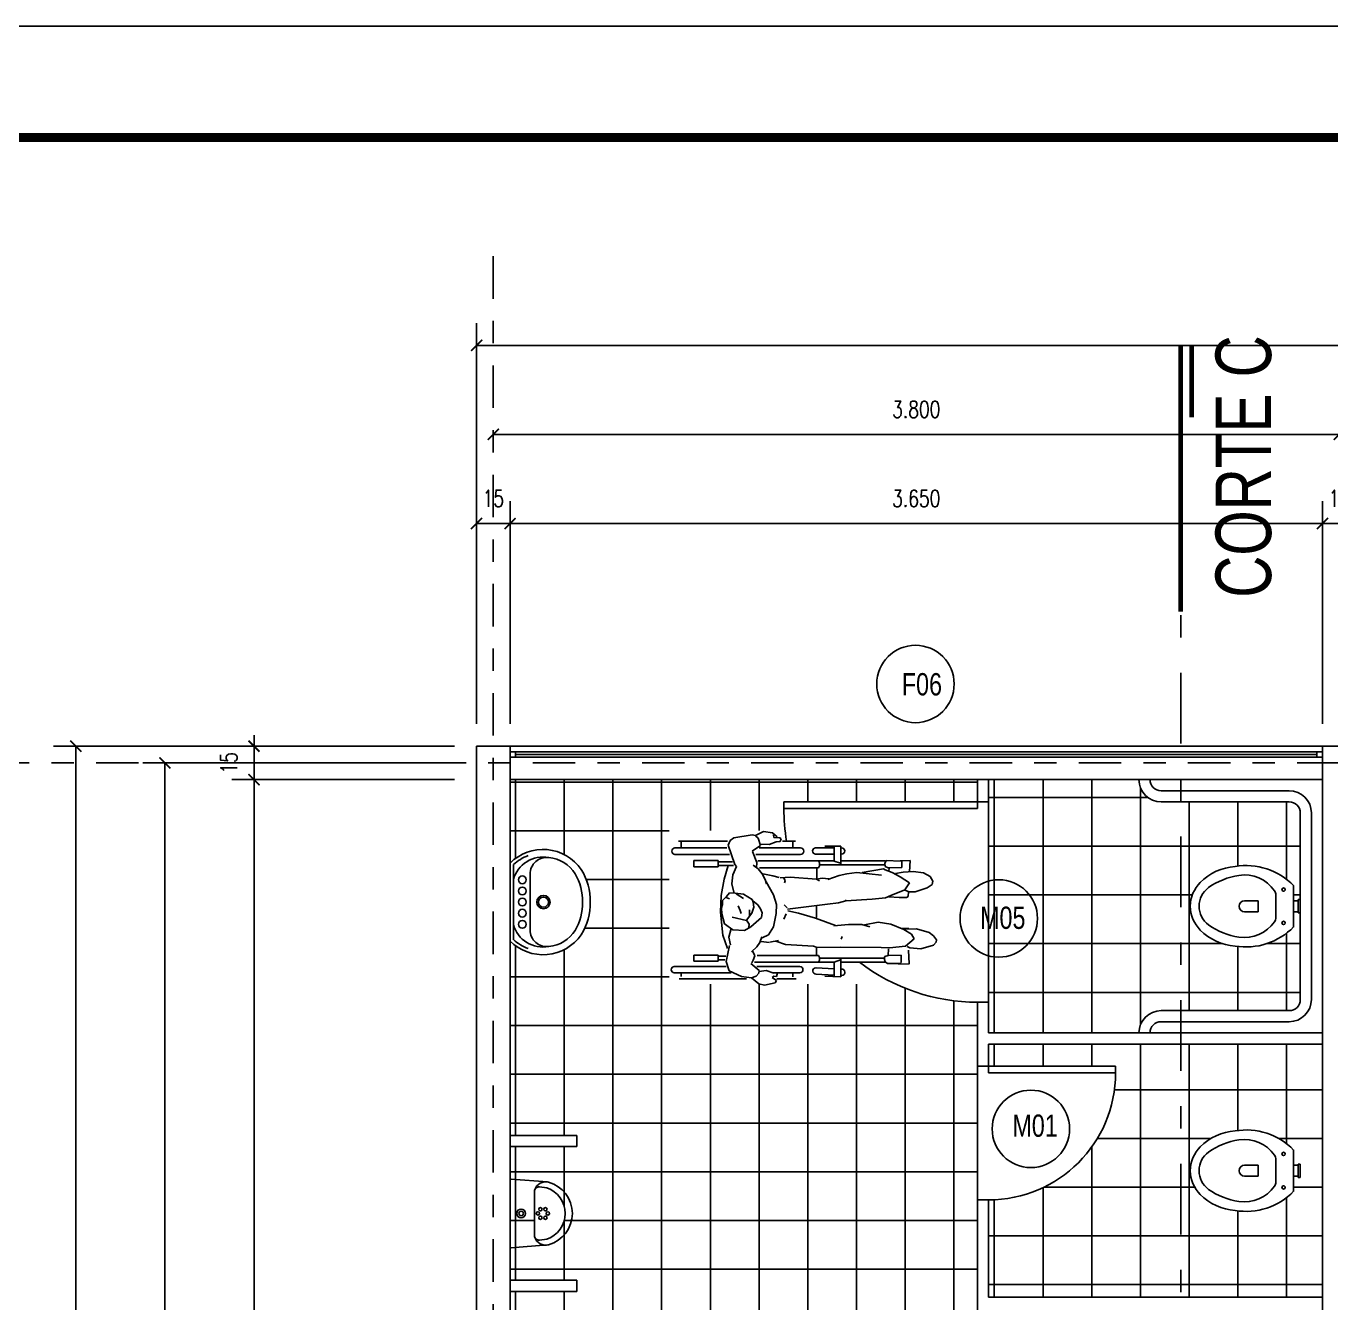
# Model space of a CAD drawing. Extents: x 231.8 to 328.5, y 64.7 to 125.7.
# Drawn here: x 237.99 to 243.85, y 119.94 to 125.68 of the extents above; entities that cross this region are included whole.
import ezdxf

# ---------------------------------------------------------------- set-up
doc = ezdxf.new("R2010")
doc.units = 0
doc.header["$LTSCALE"] = 0.1
doc.header["$MEASUREMENT"] = 0
doc.header["$PDMODE"] = 3
doc.linetypes.add('CENTERX2', pattern=[4, 2.5, -0.5, 0.5, -0.5])
doc.linetypes.add('DASHDOT2', pattern=[12.7, 6.35, -3.175, 0, -3.175])
doc.layers.get('0').update_dxf_attribs({"linetype": 'CONTINUOUS'})
doc.layers.get('DEFPOINTS').update_dxf_attribs({"linetype": 'CONTINUOUS'})
for name, color, linetype in [('ALVENARIA', 5, 'CONTINUOUS'), ('CORRIMÃO', 1, 'CONTINUOUS'), ('CORTES', 3, 'CENTERX2'), ('COTAS', 1, 'CONTINUOUS'), ('DIVISÓRIA', 3, 'CONTINUOUS'), ('EIXO', 1, 'DASHDOT2'), ('EQUIP', 250, 'CONTINUOUS'), ('ESQUADRIA', 250, 'CONTINUOUS'), ('INDIC', 1, 'CONTINUOUS'), ('LINHA_DE_CORTE', 3, 'DASHDOT2'), ('PEITORIL_JANELA', 2, 'CONTINUOUS'), ('PISO1', 40, 'CONTINUOUS'), ('PORTA', 12, 'CONTINUOUS'), ('PRANCHA', 15, 'CONTINUOUS'), ('SANITÁRIOS', 74, 'CONTINUOUS'), ('VIDRO', 140, 'CONTINUOUS')]:
    doc.layers.add(name, color=color, linetype=linetype)
doc.styles.add('STYLE1', font='romans.shx', dxfattribs={"width": 0.75, "height": 0.075})
doc.styles.add('STYLE3', font='arial.ttf', dxfattribs={"width": 0.75, "height": 0.2})
doc.dimstyles.get("Standard").update_dxf_attribs({"dimtxt": 0.18, "dimasz": 0.18, "dimexe": 0.18, "dimexo": 0.0625, "dimgap": 0.09, "dimtad": 0, "dimtih": 1, "dimtoh": 1, "dimdec": 4, "dimzin": 0, "dimdsep": 46, "dimtxsty": 'Standard', "dimcen": 0.09, "dimadec": 0, "dimazin": 0, "dimtfac": 1, "dimtdec": 4, "dimtofl": 0, "dimtmove": 0, "dimatfit": 3, "dimfxl": 1, "dimtolj": 1, "dimtzin": 0, "dimarcsym": 0})
pattern_1 = [(90, (470.7131, 16.77437), (0.21875, 1e-16), []), (7e-15, (470.7131, 16.77437), (1e-16, -0.21875), [])]

# ---------------------------------------------------------------- blocks, each defined once
blk = doc.blocks.new('_ARCHTICK')
at = {"color": 0, "linetype": 'ByBlock', "const_width": 0.15}
blk.add_lwpolyline([(-0.5, -0.5), (0.5, 0.5)], dxfattribs=at)
blk = doc.blocks.new('*D43')
at = {"color": 1, "linetype": 'ByBlock'}
for p, q in [((239.9127, 122.3674), (238.5127, 122.3674)), ((238.6127, 122.3674), (238.6127, 115.2174)), ((239.9127, 115.2174), (238.5127, 115.2174))]:
    blk.add_line(p, q, dxfattribs=at)
at = {"layer": 'DEFPOINTS', "color": 0, "linetype": 'ByBlock'}
for p in [(240.0127, 122.3674), (238.6127, 115.2174), (240.0127, 115.2174)]:
    blk.add_point(p, dxfattribs=at)
at = {"color": 1, "linetype": 'ByBlock', "xscale": 0.05, "yscale": 0.05, "zscale": 0.05}
for p, rotation in [((238.6127, 122.3674), 90), ((238.6127, 115.2174), 270)]:
    blk.add_blockref('_ARCHTICK', p, dxfattribs=dict(at, rotation=rotation))
at = {"color": 60, "linetype": 'ByBlock', "insert": (238.5002, 118.7924), "char_height": 0.075, "attachment_point": 5, "rotation": 90, "style": 'STYLE1'}
blk.add_mtext('\\A1;7.150', dxfattribs=at)
blk = doc.blocks.new('*D41')
at = {"color": 1, "linetype": 'ByBlock'}
blk.add_line((243.8877, 123.8424), (240.0877, 123.8424), dxfattribs=at)
at = {"layer": 'DEFPOINTS', "color": 0, "linetype": 'ByBlock'}
for p in [(240.0877, 123.8424), (240.0877, 123.8424), (243.8877, 123.8424)]:
    blk.add_point(p, dxfattribs=at)
at = {"color": 1, "linetype": 'ByBlock', "xscale": 0.05, "yscale": 0.05, "zscale": 0.05, "rotation": 180}
blk.add_blockref('_ARCHTICK', (240.0877, 123.8424), dxfattribs=at)
at = {"color": 1, "linetype": 'ByBlock', "xscale": 0.05, "yscale": 0.05, "zscale": 0.05}
blk.add_blockref('_ARCHTICK', (243.8877, 123.8424), dxfattribs=at)
at = {"color": 60, "linetype": 'ByBlock', "insert": (241.9877, 123.9549), "char_height": 0.075, "attachment_point": 5, "style": 'STYLE1'}
blk.add_mtext('\\A1;3.800', dxfattribs=at)
blk = doc.blocks.new('*D37')
at = {"color": 1, "linetype": 'ByBlock'}
for p, q in [((239.8127, 122.4424), (238.1127, 122.4424)), ((238.2127, 122.4424), (238.2127, 115.1424)), ((239.8127, 115.1424), (238.1127, 115.1424))]:
    blk.add_line(p, q, dxfattribs=at)
at = {"layer": 'DEFPOINTS', "color": 0, "linetype": 'ByBlock'}
for p in [(239.9127, 122.4424), (238.2127, 115.1424), (239.9127, 115.1424)]:
    blk.add_point(p, dxfattribs=at)
at = {"color": 1, "linetype": 'ByBlock', "xscale": 0.05, "yscale": 0.05, "zscale": 0.05}
for p, rotation in [((238.2127, 122.4424), 90), ((238.2127, 115.1424), 270)]:
    blk.add_blockref('_ARCHTICK', p, dxfattribs=dict(at, rotation=rotation))
at = {"color": 60, "linetype": 'ByBlock', "insert": (238.1002, 118.7924), "char_height": 0.075, "attachment_point": 5, "rotation": 90, "style": 'STYLE1'}
blk.add_mtext('\\A1;7.300', dxfattribs=at)
blk = doc.blocks.new('*D36')
at = {"color": 1, "linetype": 'ByBlock'}
for p, q in [((239.0127, 122.4424), (239.0127, 122.4924)), ((239.9127, 122.4424), (238.9127, 122.4424)), ((239.0127, 122.2924), (239.0127, 122.4424)), ((239.8127, 122.2924), (238.9127, 122.2924)), ((239.0127, 122.2924), (239.0127, 122.2424))]:
    blk.add_line(p, q, dxfattribs=at)
at = {"layer": 'DEFPOINTS', "color": 0, "linetype": 'ByBlock'}
for p in [(239.0127, 122.4424), (240.0127, 122.4424), (239.9127, 122.2924)]:
    blk.add_point(p, dxfattribs=at)
at = {"color": 1, "linetype": 'ByBlock', "xscale": 0.05, "yscale": 0.05, "zscale": 0.05}
for p, rotation in [((239.0127, 122.4424), 270), ((239.0127, 122.2924), 90)]:
    blk.add_blockref('_ARCHTICK', p, dxfattribs=dict(at, rotation=rotation))
at = {"color": 60, "linetype": 'ByBlock', "insert": (238.9002, 122.3674), "char_height": 0.075, "attachment_point": 5, "rotation": 90, "style": 'STYLE1'}
blk.add_mtext('\\A1;15', dxfattribs=at)
blk = doc.blocks.new('*D32')
at = {"color": 1, "linetype": 'ByBlock'}
for p, q in [((239.9127, 122.2924), (238.9127, 122.2924)), ((239.0127, 122.2924), (239.0127, 116.4424)), ((239.9127, 116.4424), (238.9127, 116.4424))]:
    blk.add_line(p, q, dxfattribs=at)
at = {"layer": 'DEFPOINTS', "color": 0, "linetype": 'ByBlock'}
for p in [(240.0127, 122.2924), (239.0127, 116.4424), (240.0127, 116.4424)]:
    blk.add_point(p, dxfattribs=at)
at = {"color": 1, "linetype": 'ByBlock', "xscale": 0.05, "yscale": 0.05, "zscale": 0.05}
for p, rotation in [((239.0127, 122.2924), 90), ((239.0127, 116.4424), 270)]:
    blk.add_blockref('_ARCHTICK', p, dxfattribs=dict(at, rotation=rotation))
at = {"color": 60, "linetype": 'ByBlock', "insert": (238.9002, 119.3674), "char_height": 0.075, "attachment_point": 5, "rotation": 90, "style": 'STYLE1'}
blk.add_mtext('\\A1;5.850', dxfattribs=at)
blk = doc.blocks.new('*D46')
at = {"color": 1, "linetype": 'ByBlock'}
for p, q in [((240.0127, 122.6424), (240.0127, 124.3424)), ((257.2227, 122.6424), (257.2227, 124.3424)), ((257.2227, 124.2424), (240.0127, 124.2424))]:
    blk.add_line(p, q, dxfattribs=at)
at = {"layer": 'DEFPOINTS', "color": 0, "linetype": 'ByBlock'}
for p in [(240.0127, 124.2424), (240.0127, 122.5424), (257.2227, 122.5424)]:
    blk.add_point(p, dxfattribs=at)
at = {"color": 1, "linetype": 'ByBlock', "xscale": 0.05, "yscale": 0.05, "zscale": 0.05, "rotation": 180}
blk.add_blockref('_ARCHTICK', (240.0127, 124.2424), dxfattribs=at)
at = {"color": 1, "linetype": 'ByBlock', "xscale": 0.05, "yscale": 0.05, "zscale": 0.05}
blk.add_blockref('_ARCHTICK', (257.2227, 124.2424), dxfattribs=at)
at = {"color": 60, "linetype": 'ByBlock', "insert": (248.6177, 124.3549), "char_height": 0.075, "attachment_point": 5, "style": 'STYLE1'}
blk.add_mtext('\\A1;17.210', dxfattribs=at)
blk = doc.blocks.new('*D14')
at = {"color": 1, "linetype": 'ByBlock'}
for p, q in [((240.1627, 122.6424), (240.1627, 123.5424)), ((243.8127, 122.6424), (243.8127, 123.5424)), ((243.8127, 123.4424), (240.1627, 123.4424))]:
    blk.add_line(p, q, dxfattribs=at)
at = {"layer": 'DEFPOINTS', "color": 0, "linetype": 'ByBlock'}
for p in [(240.1627, 123.4424), (240.1627, 122.5424), (243.8127, 122.5424)]:
    blk.add_point(p, dxfattribs=at)
at = {"color": 1, "linetype": 'ByBlock', "xscale": 0.05, "yscale": 0.05, "zscale": 0.05, "rotation": 180}
blk.add_blockref('_ARCHTICK', (240.1627, 123.4424), dxfattribs=at)
at = {"color": 1, "linetype": 'ByBlock', "xscale": 0.05, "yscale": 0.05, "zscale": 0.05}
blk.add_blockref('_ARCHTICK', (243.8127, 123.4424), dxfattribs=at)
at = {"color": 60, "linetype": 'ByBlock', "insert": (241.9877, 123.5549), "char_height": 0.075, "attachment_point": 5, "style": 'STYLE1'}
blk.add_mtext('\\A1;3.650', dxfattribs=at)
blk = doc.blocks.new('*D13')
at = {"color": 1, "linetype": 'ByBlock'}
for p, q in [((240.0127, 122.5424), (240.0127, 123.5424)), ((240.1627, 122.5424), (240.1627, 123.5424)), ((240.1627, 123.4424), (240.0127, 123.4424))]:
    blk.add_line(p, q, dxfattribs=at)
at = {"layer": 'DEFPOINTS', "color": 0, "linetype": 'ByBlock'}
for p in [(240.0127, 123.4424), (240.0127, 122.4424), (240.1627, 122.4424)]:
    blk.add_point(p, dxfattribs=at)
at = {"color": 1, "linetype": 'ByBlock', "xscale": 0.05, "yscale": 0.05, "zscale": 0.05, "rotation": 180}
blk.add_blockref('_ARCHTICK', (240.0127, 123.4424), dxfattribs=at)
at = {"color": 1, "linetype": 'ByBlock', "xscale": 0.05, "yscale": 0.05, "zscale": 0.05}
blk.add_blockref('_ARCHTICK', (240.1627, 123.4424), dxfattribs=at)
at = {"color": 60, "linetype": 'ByBlock', "insert": (240.0877, 123.5549), "char_height": 0.075, "attachment_point": 5, "style": 'STYLE1'}
blk.add_mtext('\\A1;15', dxfattribs=at)
blk = doc.blocks.new('*D12')
at = {"color": 1, "linetype": 'ByBlock'}
for p, q in [((243.8127, 122.5424), (243.8127, 123.5424)), ((243.9627, 122.5424), (243.9627, 123.5424)), ((243.9627, 123.4424), (243.8127, 123.4424))]:
    blk.add_line(p, q, dxfattribs=at)
at = {"layer": 'DEFPOINTS', "color": 0, "linetype": 'ByBlock'}
for p in [(243.8127, 123.4424), (243.8127, 122.4424), (243.9627, 122.4424)]:
    blk.add_point(p, dxfattribs=at)
at = {"color": 1, "linetype": 'ByBlock', "xscale": 0.05, "yscale": 0.05, "zscale": 0.05, "rotation": 180}
blk.add_blockref('_ARCHTICK', (243.8127, 123.4424), dxfattribs=at)
at = {"color": 1, "linetype": 'ByBlock', "xscale": 0.05, "yscale": 0.05, "zscale": 0.05}
blk.add_blockref('_ARCHTICK', (243.9627, 123.4424), dxfattribs=at)
at = {"color": 60, "linetype": 'ByBlock', "insert": (243.8877, 123.5549), "char_height": 0.075, "attachment_point": 5, "style": 'STYLE1'}
blk.add_mtext('\\A1;15', dxfattribs=at)

msp = doc.modelspace()

# ---------------------------------------------------------------- hatches: boundary and pattern name
at = {"layer": 'PISO1'}
h = msp.add_hatch(dxfattribs=at)
h.set_pattern_fill('ANSI37', color=256, scale=1.75, angle=45, style=0)
h.paths.add_polyline_path([(242.2627, 121.0049), (242.2627, 121.2924, -0.109273), (241.8958, 121.3735), (241.3271, 121.3735), (241.3054, 121.3687), (241.2861, 121.3735), (240.8783, 121.3735), (240.8783, 122.0641), (241.3983, 122.0641, -0.028323), (241.3927, 122.1624), (241.3927, 122.1924), (242.2627, 122.1924), (242.2627, 122.2924), (240.1627, 122.2924), (240.1627, 121.9174, -0.466654), (240.483, 121.8889, -0.141296), (240.5227, 121.7424, -0.141296), (240.483, 121.5958, -0.466654), (240.1627, 121.5674), (240.1627, 120.694), (240.4627, 120.694), (240.4627, 120.644), (240.1627, 120.644), (240.1627, 120.1944, 0.437783), (240.1681, 120.1894), (240.3231, 120.2018, -0.322277), (240.2742, 120.2369, -0.096836), (240.2727, 120.2444), (240.2727, 120.4436, -0.454489), (240.2954, 120.4634), (240.3277, 120.459, -0.717391), (240.3277, 120.229), (240.2954, 120.2246, -0.342577), (240.2742, 120.2369, 0.322277), (240.3231, 120.2018), (240.3311, 120.2025, -0.039189), (240.3231, 120.2018), (240.1681, 120.1894, -0.437783), (240.1627, 120.1944), (240.1627, 120.044), (240.4627, 120.044), (240.4627, 119.994), (240.1627, 119.994), (240.1627, 119.5444, 0.437783), (240.1681, 119.5394), (240.3231, 119.5518, -0.322277), (240.2742, 119.5869, -0.096836), (240.2727, 119.5944), (240.2727, 119.7936, -0.454489), (240.2954, 119.8134), (240.3277, 119.809, -0.717391), (240.3277, 119.579), (240.2954, 119.5746, -0.342577), (240.2742, 119.5869, 0.322277), (240.3231, 119.5518), (240.3311, 119.5525, -0.039189), (240.3231, 119.5518), (240.1681, 119.5394, -0.437783), (240.1627, 119.5444), (240.1627, 119.394), (240.4627, 119.394), (240.4627, 119.344), (240.1627, 119.344), (240.1627, 119.0075), (240.2727, 119.0075), (240.2727, 119.1436, -0.454489), (240.2954, 119.1634), (240.3277, 119.159, -0.407978), (240.4046, 119.0075), (240.884, 119.0075), (240.884, 119.4831), (242.1936, 119.4831), (242.1936, 118.532), (240.884, 118.532), (240.884, 119.0075), (240.4046, 119.0075, -0.239358), (240.3277, 118.929), (240.2954, 118.9246, -0.342577), (240.2742, 118.9369, 0.322277), (240.3231, 118.9018), (240.3311, 118.9025, -0.039189), (240.3231, 118.9018), (240.1681, 118.8894, -0.437783), (240.1627, 118.8944), (240.1627, 118.744), (240.7627, 118.744), (240.7627, 118.694), (240.7627, 117.1337), (243.0828, 117.1337, -0.032082), (243.1755, 117.2036), (243.1755, 117.5424), (241.8373, 117.5424), (241.8373, 117.5924), (242.2627, 117.5924), (242.2627, 118.0299), (242.2627, 118.6299), (242.2627, 119.2174), (242.2627, 119.8174), (242.2627, 120.4049)])
h = msp.add_hatch(dxfattribs=at)
h.set_pattern_fill('ANSI37', color=256, scale=1.75, angle=45, style=0)
h.set_pattern_definition(pattern_1)
h.paths.add_polyline_path([(242.3127, 122.1924), (242.3127, 122.2924), (242.9877, 122.2924, 0.414214), (243.0877, 122.1924), (243.6627, 122.1924, -0.414214), (243.7127, 122.1424), (243.7127, 121.7536), (243.7027, 121.7536), (243.7027, 121.7486), (243.6827, 121.7486), (243.6827, 121.8162, 0.245937), (243.4198, 121.9023, 0.17873), (243.2634, 121.8309, 0.191409), (243.2177, 121.7236, 0.191409), (243.2634, 121.6164, 0.17873), (243.4198, 121.5449, 0.245937), (243.6827, 121.631), (243.6827, 121.6986), (243.7027, 121.6986), (243.7027, 121.6936), (243.7127, 121.6936), (243.7127, 121.3049, -0.414214), (243.6627, 121.2549), (243.0877, 121.2549, 0.414214), (242.9877, 121.1549), (242.3127, 121.1549), (242.3127, 121.2924)])
h = msp.add_hatch(dxfattribs=at)
h.set_pattern_fill('ANSI37', color=256, scale=1.75, angle=45, style=0)
h.set_pattern_definition(pattern_1)
h.paths.add_polyline_path([(242.3127, 120.4049, 0.414214), (242.8827, 120.9749), (242.8827, 121.0049), (242.3127, 121.0049), (242.3127, 121.1049), (243.8127, 121.1049), (243.8127, 120.5361), (243.7127, 120.5361), (243.7127, 120.5661), (243.7027, 120.5661), (243.7027, 120.5611), (243.6827, 120.5611), (243.6827, 120.6287, 0.245937), (243.4198, 120.7148, 0.17873), (243.2634, 120.6434, 0.191409), (243.2177, 120.5361, 0.191409), (243.2634, 120.4289, 0.17873), (243.4198, 120.3574, 0.245937), (243.6827, 120.4435), (243.6827, 120.5111), (243.7027, 120.5111), (243.7027, 120.5061), (243.7127, 120.5061), (243.7127, 120.5361), (243.8127, 120.5361), (243.8127, 119.9674), (242.3127, 119.9674)])

# ---------------------------------------------------------------- linework, layer by layer
at = {"layer": 'ALVENARIA'}
for p, q in [((240.1627, 122.4424), (240.0127, 122.4424)), ((240.0127, 122.4424), (240.0127, 116.2924)), ((240.1627, 122.4424), (240.1627, 116.4424)), ((243.8127, 122.4424), (243.9627, 122.4424)), ((243.8127, 122.4424), (243.8127, 118.5674)), ((243.0377, 122.2924), (243.0377, 122.2924)), ((243.0377, 122.2924), (243.0377, 122.2924))]:
    msp.add_line(p, q, dxfattribs=at)
at = {"layer": 'CORRIMÃO'}
for p, q in [((243.0877, 122.2424), (243.6627, 122.2424)), ((243.0877, 122.1924), (243.6627, 122.1924)), ((243.7127, 122.1424), (243.7127, 121.3049)), ((243.7627, 122.1424), (243.7627, 121.3049)), ((243.0877, 121.2549), (243.6627, 121.2549)), ((243.0877, 121.2049), (243.6627, 121.2049))]:
    msp.add_line(p, q, dxfattribs=at)
for centre, radius, start, end in [((243.0877, 122.2924), 0.1, 180, 270), ((243.0877, 122.2924), 0.05, 180, 270), ((243.6627, 122.1424), 0.1, 360, 90), ((243.6627, 122.1424), 0.05, 360, 90), ((243.6627, 121.3049), 0.1, 270, 360), ((243.6627, 121.3049), 0.05, 270, 360), ((243.0877, 121.1549), 0.1, 90, 180), ((243.0877, 121.1549), 0.05, 90, 180)]:
    msp.add_arc(centre, radius, start, end, dxfattribs=at)
at = {"layer": 'CORTES', "color": 250, "const_width": 0.02}
for points in [[(243.1755, 124.2424), (243.1755, 123.0465)], [(243.2248, 124.2424), (243.2248, 123.9197)]]:
    msp.add_lwpolyline(points, dxfattribs=at)
at = {"layer": 'DIVISÓRIA'}
for p, q in [((242.2627, 122.2924), (242.3127, 122.2924)), ((242.2627, 122.2924), (242.2627, 122.1924)), ((242.3127, 122.2924), (242.3127, 122.1924)), ((242.2627, 122.1924), (242.3127, 122.1924)), ((242.2627, 121.2924), (242.2627, 121.0049)), ((242.2627, 121.2924), (242.3127, 121.2924)), ((242.3127, 121.2924), (242.3127, 121.1549)), ((242.3127, 121.1549), (243.8127, 121.1549)), ((243.8127, 121.1049), (243.8127, 121.1549)), ((242.3127, 121.1049), (242.3127, 121.0049)), ((242.3127, 121.1049), (243.8127, 121.1049)), ((242.2627, 121.0049), (242.3127, 121.0049)), ((240.1627, 120.694), (240.1627, 120.644)), ((240.4627, 120.694), (240.1627, 120.694)), ((240.4627, 120.644), (240.4627, 120.694)), ((240.4627, 120.644), (240.1627, 120.644)), ((242.2627, 120.4049), (242.2627, 119.8174)), ((242.2627, 120.4049), (242.3127, 120.4049)), ((242.3127, 120.4049), (242.3127, 119.9674)), ((240.1627, 120.044), (240.1627, 119.994)), ((240.4627, 120.044), (240.1627, 120.044)), ((240.4627, 119.994), (240.4627, 120.044)), ((240.4627, 119.994), (240.1627, 119.994)), ((242.3127, 119.9674), (243.8127, 119.9674)), ((243.8127, 119.9174), (243.8127, 119.9674))]:
    msp.add_line(p, q, dxfattribs=at)
at = {"layer": 'EIXO', "ltscale": 0.3}
for p, q in [((240.0877, 124.6424), (240.0877, 112.9424)), ((237.8127, 122.3674), (259.4227, 122.3674))]:
    msp.add_line(p, q, dxfattribs=at)
at = {"layer": 'EQUIP'}
for p, q in [((241.2502, 122.0443), (241.168, 122.0304)), ((241.2648, 122.0415), (241.2502, 122.0443)), ((241.3009, 122.0593), (241.2648, 122.0415)), ((241.2655, 122.0402), (241.2773, 122.0287)), ((241.3424, 122.0534), (241.3009, 122.0593)), ((241.3632, 122.0346), (241.3424, 122.0534)), ((241.3472, 122.033), (241.3469, 122.0436)), ((241.3754, 122.0303), (241.3472, 122.033)), ((241.1374, 121.9853), (240.9038, 121.9853)), ((241.1402, 122.016), (240.9199, 122.016)), ((240.9311, 122.0108), (240.9311, 121.9867)), ((241.1516, 122.0185), (241.1428, 121.9977)), ((241.1428, 121.9977), (241.1725, 121.9104)), ((241.168, 122.0304), (241.1516, 122.0185)), ((241.2884, 121.9969), (241.2499, 121.971)), ((241.2773, 122.0287), (241.2884, 121.9969)), ((241.4672, 121.9853), (241.2814, 121.9853)), ((241.2874, 122.0022), (241.3268, 122.0016)), ((241.3268, 122.0016), (241.3582, 122.0131)), ((241.3582, 122.0131), (241.3769, 122.0145)), ((241.3754, 122.0303), (241.381, 122.0263)), ((241.3769, 122.0145), (241.381, 122.0263)), ((241.4449, 122.016), (241.387, 122.016)), ((241.4333, 122.0108), (241.4333, 121.9867)), ((241.6186, 121.9861), (241.5355, 121.9861)), ((241.6486, 121.9932), (241.5769, 121.9927)), ((241.6186, 121.9269), (241.6186, 121.993)), ((241.6521, 121.9861), (241.6483, 121.9861)), ((241.6486, 121.9087), (241.6486, 121.9932)), ((240.9038, 121.9561), (241.1488, 121.9561)), ((240.9889, 121.9009), (240.9889, 121.929)), ((240.9889, 121.929), (241.0981, 121.929)), ((241.0981, 121.929), (241.0981, 121.9009)), ((241.0982, 121.9232), (241.1616, 121.9232)), ((241.2515, 121.9697), (241.2707, 121.9204)), ((241.2672, 121.9561), (241.4672, 121.9561)), ((241.2707, 121.9204), (241.2706, 121.898)), ((241.6186, 121.9269), (241.2757, 121.9269)), ((241.5355, 121.9577), (241.6167, 121.9577)), ((241.5534, 121.9181), (241.5488, 121.9269)), ((241.5534, 121.9056), (241.5534, 121.9181)), ((241.6188, 121.9266), (241.648, 121.9169)), ((241.85, 121.927), (241.6486, 121.927)), ((241.6496, 121.9577), (241.6521, 121.9577)), ((241.8463, 121.9149), (241.8531, 121.9288)), ((241.8531, 121.9288), (241.9163, 121.9266)), ((241.9147, 121.9273), (241.9607, 121.9295)), ((241.9221, 121.8974), (241.9226, 121.9274)), ((241.9607, 121.9295), (241.9576, 121.8788)), ((241.0981, 121.9009), (240.9889, 121.9009)), ((241.0988, 121.9069), (241.1659, 121.9069)), ((241.1425, 121.9069), (241.1245, 121.8453)), ((241.1638, 121.8647), (241.1593, 121.8239)), ((241.1807, 121.9018), (241.1638, 121.8647)), ((241.1725, 121.9104), (241.1807, 121.9018)), ((241.2543, 121.9075), (241.2774, 121.8923)), ((241.2774, 121.8923), (241.2951, 121.8685)), ((241.2829, 121.8968), (241.5488, 121.8968)), ((241.2951, 121.8685), (241.3092, 121.8436)), ((241.3439, 121.86), (241.2989, 121.8698)), ((241.3721, 121.8534), (241.3439, 121.86)), ((241.5413, 121.8943), (241.5406, 121.8494)), ((241.5488, 121.8968), (241.5534, 121.9056)), ((241.5539, 121.909), (241.8478, 121.909)), ((241.6407, 121.8621), (241.5899, 121.8437)), ((241.6751, 121.8687), (241.6407, 121.8621)), ((241.7204, 121.8751), (241.6751, 121.8687)), ((241.8318, 121.8628), (241.7204, 121.8751)), ((241.8398, 121.892), (241.7449, 121.8745)), ((241.8481, 121.8869), (241.8398, 121.892)), ((241.8484, 121.9026), (241.8463, 121.9149)), ((241.8797, 121.875), (241.8481, 121.8869)), ((241.8619, 121.8964), (241.8484, 121.9026)), ((241.9221, 121.8974), (241.8619, 121.8964)), ((241.8641, 121.8827), (241.8654, 121.8949)), ((241.9149, 121.856), (241.8797, 121.875)), ((241.9287, 121.8764), (241.8943, 121.8712)), ((241.9743, 121.8802), (241.9287, 121.8764)), ((242.0207, 121.8743), (241.9743, 121.8802)), ((242.0497, 121.8579), (242.0207, 121.8743)), ((242.0625, 121.8356), (242.0497, 121.8579)), ((241.1245, 121.8453), (241.1116, 121.7721)), ((241.1593, 121.8239), (241.1683, 121.7869)), ((241.3092, 121.8436), (241.3151, 121.8239)), ((241.3128, 121.8338), (241.3458, 121.7756)), ((241.4211, 121.8548), (241.3769, 121.8509)), ((241.3927, 121.8516), (241.3986, 121.8371)), ((241.3986, 121.8371), (241.396, 121.8284)), ((241.5395, 121.8458), (241.4211, 121.8548)), ((241.5655, 121.8502), (241.5395, 121.8448)), ((241.553, 121.8371), (241.5395, 121.8458)), ((241.5948, 121.846), (241.5655, 121.8502)), ((241.957, 121.8281), (241.9149, 121.856)), ((241.936, 121.7976), (241.957, 121.8281)), ((241.9831, 121.7884), (242.0371, 121.8057)), ((242.0371, 121.8057), (242.0587, 121.821)), ((242.0587, 121.821), (242.0625, 121.8356)), ((241.1116, 121.7721), (241.1075, 121.6977)), ((241.1172, 121.7311), (241.1174, 121.7499)), ((241.1174, 121.7499), (241.135, 121.7667)), ((241.1335, 121.7629), (241.148, 121.7566)), ((241.135, 121.7667), (241.1486, 121.7835)), ((241.1486, 121.7835), (241.1745, 121.7819)), ((241.1745, 121.7819), (241.2111, 121.7772)), ((241.2114, 121.7577), (241.1789, 121.7801)), ((241.2111, 121.7772), (241.2498, 121.7543)), ((241.2498, 121.7543), (241.2555, 121.7419)), ((241.2539, 121.748), (241.2762, 121.7306)), ((241.2555, 121.7419), (241.2574, 121.7199)), ((241.3458, 121.7756), (241.3595, 121.7312)), ((241.6379, 121.7383), (241.6714, 121.7483)), ((241.6714, 121.7483), (241.7888, 121.7559)), ((241.6714, 121.7483), (241.6733, 121.7517)), ((241.7888, 121.7559), (241.8491, 121.7619)), ((241.8491, 121.7619), (241.8738, 121.7712)), ((241.9115, 121.763), (241.8651, 121.7665)), ((241.8738, 121.7712), (241.936, 121.7976)), ((241.9432, 121.7635), (241.9115, 121.763)), ((241.9368, 121.7954), (241.9551, 121.7876)), ((241.9507, 121.767), (241.9432, 121.7635)), ((241.9521, 121.7889), (241.9507, 121.767)), ((241.9551, 121.7876), (241.9831, 121.7884)), ((241.1075, 121.6977), (241.1188, 121.5931)), ((241.1128, 121.7171), (241.1172, 121.7311)), ((241.1136, 121.6888), (241.1128, 121.7171)), ((241.1259, 121.6444), (241.1136, 121.6888)), ((241.1882, 121.7252), (241.1972, 121.7041)), ((241.1972, 121.7041), (241.2012, 121.6903)), ((241.2495, 121.6931), (241.2257, 121.6607)), ((241.239, 121.707), (241.2392, 121.6801)), ((241.2574, 121.7199), (241.2495, 121.6931)), ((241.2762, 121.7306), (241.2881, 121.7118)), ((241.2881, 121.7118), (241.295, 121.6935)), ((241.295, 121.6935), (241.293, 121.6731)), ((241.3586, 121.6906), (241.3461, 121.6311)), ((241.3595, 121.7312), (241.3586, 121.6906)), ((241.3924, 121.6654), (241.4027, 121.6897)), ((241.4082, 121.7168), (241.3946, 121.7302)), ((241.4098, 121.7108), (241.5888, 121.7335)), ((241.4591, 121.6923), (241.4104, 121.7031)), ((241.5356, 121.6695), (241.4591, 121.6923)), ((241.5393, 121.7234), (241.5395, 121.6733)), ((241.5888, 121.7335), (241.6379, 121.7383)), ((241.1635, 121.618), (241.1259, 121.6444)), ((241.1456, 121.5852), (241.1562, 121.6231)), ((241.2249, 121.6602), (241.161, 121.6747)), ((241.2449, 121.6312), (241.2159, 121.6144)), ((241.2257, 121.6607), (241.2364, 121.6424)), ((241.2364, 121.6424), (241.2351, 121.6292)), ((241.293, 121.6731), (241.2449, 121.6312)), ((241.3461, 121.6311), (241.3233, 121.5959)), ((241.6241, 121.6366), (241.5356, 121.6695)), ((241.6834, 121.6418), (241.6166, 121.635)), ((241.7436, 121.6416), (241.6834, 121.6418)), ((241.7793, 121.6308), (241.7436, 121.6416)), ((241.8168, 121.6517), (241.7544, 121.6402)), ((241.8735, 121.6438), (241.8168, 121.6517)), ((241.9317, 121.6191), (241.8735, 121.6438)), ((241.9536, 121.6234), (241.9172, 121.6252)), ((241.9892, 121.6227), (241.9346, 121.62)), ((242.0451, 121.6057), (241.9892, 121.6227)), ((241.1188, 121.5931), (241.1396, 121.5339)), ((241.1524, 121.5507), (241.1456, 121.5852)), ((241.2159, 121.6144), (241.1635, 121.618)), ((241.2936, 121.5857), (241.2847, 121.5614)), ((241.2907, 121.5648), (241.3274, 121.5615)), ((241.3233, 121.5959), (241.296, 121.5818)), ((241.3299, 121.5629), (241.3693, 121.5704)), ((241.3566, 121.5661), (241.4007, 121.5515)), ((241.65, 121.5753), (241.6552, 121.5874)), ((241.9655, 121.5977), (241.9317, 121.6191)), ((241.9392, 121.5442), (241.9784, 121.5778)), ((241.9784, 121.5778), (241.9655, 121.5977)), ((242.0644, 121.5906), (242.0451, 121.6057)), ((242.0778, 121.5729), (242.0644, 121.5906)), ((242.0774, 121.5619), (242.0778, 121.5729)), ((241.1344, 121.4752), (241.1483, 121.5473)), ((241.272, 121.5407), (241.247, 121.5192)), ((241.252, 121.524), (241.2623, 121.5003)), ((241.2847, 121.5614), (241.272, 121.5407)), ((241.4007, 121.5515), (241.5254, 121.5438)), ((241.5254, 121.5438), (241.5425, 121.5385)), ((241.5392, 121.5372), (241.5396, 121.5026)), ((241.5425, 121.5385), (241.6457, 121.5397)), ((241.6457, 121.5397), (241.8294, 121.5381)), ((241.8294, 121.5381), (241.8672, 121.5362)), ((241.8614, 121.5029), (241.8622, 121.5324)), ((241.8672, 121.5362), (241.9392, 121.5442)), ((241.9471, 121.5428), (241.9593, 121.5376)), ((241.9552, 121.4652), (241.9527, 121.5269)), ((241.9593, 121.5376), (242.0082, 121.533)), ((242.0082, 121.533), (242.0649, 121.5489)), ((242.0649, 121.5489), (242.0774, 121.5619)), ((241.1331, 121.4534), (240.9008, 121.4534)), ((240.9889, 121.5044), (241.0981, 121.5044)), ((240.9889, 121.4763), (240.9889, 121.5044)), ((241.0981, 121.4763), (240.9889, 121.4763)), ((241.0981, 121.5044), (241.0981, 121.4763)), ((241.0982, 121.4987), (241.1317, 121.4987)), ((241.0988, 121.4823), (241.1274, 121.4823)), ((241.1471, 121.4343), (241.1344, 121.4752)), ((241.2444, 121.4664), (241.2821, 121.4357)), ((241.2546, 121.4809), (241.2484, 121.4702)), ((241.2623, 121.5003), (241.2546, 121.4809)), ((241.6186, 121.4727), (241.2615, 121.4727)), ((241.4642, 121.4534), (241.2715, 121.4534)), ((241.2729, 121.5028), (241.5488, 121.5028)), ((241.5373, 121.447), (241.6185, 121.4433)), ((241.5488, 121.5028), (241.5534, 121.494)), ((241.5534, 121.4815), (241.5488, 121.4727)), ((241.5534, 121.494), (241.5534, 121.4815)), ((241.5539, 121.4906), (241.8478, 121.4906)), ((241.6186, 121.4727), (241.6186, 121.4079)), ((241.6188, 121.4729), (241.648, 121.4827)), ((241.6486, 121.4909), (241.6486, 121.4063)), ((241.85, 121.4725), (241.6486, 121.4725)), ((241.8474, 121.4735), (241.8439, 121.4902)), ((241.8441, 121.4912), (241.8469, 121.4983)), ((241.8469, 121.4983), (241.8614, 121.5017)), ((241.8584, 121.4661), (241.8474, 121.4735)), ((241.9192, 121.4669), (241.8584, 121.4661)), ((241.92, 121.5036), (241.8614, 121.5017)), ((241.955, 121.4642), (241.9069, 121.4649)), ((241.92, 121.5036), (241.9198, 121.4708)), ((240.9008, 121.4242), (241.1559, 121.4242)), ((241.2256, 121.398), (240.9228, 121.398)), ((240.9313, 121.4075), (240.9313, 121.4234)), ((241.2029, 121.4075), (241.1471, 121.4343)), ((241.2469, 121.4027), (241.2029, 121.4075)), ((241.2469, 121.4027), (241.2677, 121.4096)), ((241.2805, 121.375), (241.2469, 121.4027)), ((241.2677, 121.4096), (241.2798, 121.4238)), ((241.2798, 121.4238), (241.2821, 121.4357)), ((241.2814, 121.4308), (241.3137, 121.4355)), ((241.3137, 121.4355), (241.3478, 121.4238)), ((241.3476, 121.4089), (241.341, 121.403)), ((241.341, 121.403), (241.3593, 121.3904)), ((241.3467, 121.4242), (241.4642, 121.4242)), ((241.3604, 121.4087), (241.3476, 121.4089)), ((241.3593, 121.3904), (241.3541, 121.3796)), ((241.3642, 121.424), (241.3604, 121.4087)), ((241.4477, 121.398), (241.3613, 121.398)), ((241.4325, 121.4249), (241.4325, 121.4064)), ((241.6186, 121.4148), (241.536, 121.4187)), ((241.6486, 121.4063), (241.577, 121.4102)), ((241.6486, 121.4419), (241.6538, 121.4416)), ((241.6525, 121.4133), (241.6486, 121.4134)), ((241.3054, 121.3687), (241.2805, 121.375)), ((241.3541, 121.3796), (241.3054, 121.3687))]:
    msp.add_line(p, q, dxfattribs=at)
at = {"layer": 'EQUIP', "extrusion": (0, 0, -1)}
for centre, radius, start, end in [((-240.9038, 121.9707), 0.0146, 270, 90), ((-241.4672, 121.9707), 0.0146, 90, 270), ((-241.5355, 121.9719), 0.0142, 270, 90), ((-241.6521, 121.9719), 0.0142, 90, 270), ((-240.9008, 121.4388), 0.0146, 270, 90), ((-241.4642, 121.4388), 0.0146, 90, 270), ((-241.5367, 121.4329), 0.0142, 267.33711, 87.33711), ((-241.6531, 121.4274), 0.0142, 87.33711, 267.33711)]:
    msp.add_arc(centre, radius, start, end, dxfattribs=at)
at = {"layer": 'ESQUADRIA'}
for p, q in [((240.1627, 122.4174), (243.8127, 122.4174)), ((240.1627, 122.3924), (243.8127, 122.3924)), ((240.1877, 122.3924), (240.1877, 122.4174)), ((243.7877, 122.3924), (243.7877, 122.4174))]:
    msp.add_line(p, q, dxfattribs=at)
at = {"layer": 'INDIC'}
for centre in [(241.9841, 122.7218), (242.3583, 121.6688), (242.5025, 120.7238)]:
    msp.add_circle(centre, 0.1738, dxfattribs=at)
at = {"layer": 'LINHA_DE_CORTE', "ltscale": 0.5}
msp.add_line((243.1755, 124.2424), (243.1755, 113.3424), dxfattribs=at)
at = {"layer": 'PEITORIL_JANELA'}
for p, q in [((240.1627, 122.4424), (243.8127, 122.4424)), ((240.1627, 122.2924), (243.8127, 122.2924))]:
    msp.add_line(p, q, dxfattribs=at)
at = {"layer": 'PISO1'}
for p, q in [((242.3127, 121.2924), (242.3127, 122.1924)), ((242.2627, 120.4049), (242.2627, 121.0049))]:
    msp.add_line(p, q, dxfattribs=at)
at = {"layer": 'PORTA'}
for p, q in [((242.2627, 122.1924), (241.3927, 122.1924)), ((241.3927, 122.1624), (241.3927, 122.1924)), ((242.2627, 122.1624), (241.3927, 122.1624)), ((242.2627, 122.1624), (242.2627, 122.1924)), ((242.3127, 120.9749), (242.3127, 121.0049)), ((242.3127, 121.0049), (242.8827, 121.0049)), ((242.8827, 120.9749), (242.8827, 121.0049)), ((242.3127, 120.9749), (242.8827, 120.9749))]:
    msp.add_line(p, q, dxfattribs=at)
for centre, radius, start, end in [((242.2627, 122.1624), 0.87, 180, 189.68736), ((242.2627, 122.1624), 0.87, 232.46403, 270), ((242.3127, 120.9749), 0.57, 270, 0)]:
    msp.add_arc(centre, radius, start, end, dxfattribs=at)
at = {"layer": 'PRANCHA', "color": 250}
msp.add_line((232.5677, 125.6761), (273.5677, 125.6761), dxfattribs=at)
at = {"layer": 'PRANCHA', "color": 250, "const_width": 0.04}
msp.add_lwpolyline([(273.0677, 125.1761), (233.0677, 125.1761), (233.0677, 97.6761), (273.0677, 97.6761), (273.0677, 125.1761)], dxfattribs=at)
at = {"layer": 'SANITÁRIOS'}
for p, q in [((240.2527, 121.7424), (240.2527, 121.8676)), ((240.2527, 121.7424), (240.2527, 121.6172)), ((243.5227, 121.7486), (243.4627, 121.7486)), ((243.5227, 121.7486), (243.5227, 121.6986)), ((243.7027, 121.7486), (243.6827, 121.7486)), ((243.7127, 121.7536), (243.7027, 121.7536)), ((243.7027, 121.7536), (243.7027, 121.6936)), ((243.7127, 121.7536), (243.7127, 121.6936)), ((243.5227, 121.6986), (243.4627, 121.6986)), ((243.7027, 121.6986), (243.6827, 121.6986)), ((243.7127, 121.6936), (243.7027, 121.6936)), ((243.5227, 120.5611), (243.4627, 120.5611)), ((243.5227, 120.5111), (243.4627, 120.5111)), ((243.5227, 120.5611), (243.5227, 120.5111)), ((243.7027, 120.5611), (243.6827, 120.5611)), ((243.7027, 120.5111), (243.6827, 120.5111)), ((243.7027, 120.5661), (243.7027, 120.5061)), ((243.7127, 120.5661), (243.7027, 120.5661)), ((243.7127, 120.5661), (243.7127, 120.5061)), ((240.1627, 120.4936), (240.1627, 120.1944)), ((240.1681, 120.4986), (240.3318, 120.4855)), ((240.2954, 120.4634), (240.3277, 120.459)), ((243.7127, 120.5061), (243.7027, 120.5061)), ((240.2727, 120.4436), (240.2727, 120.2444)), ((240.2954, 120.2246), (240.3277, 120.229)), ((240.1681, 120.1894), (240.3318, 120.2025))]:
    msp.add_line(p, q, dxfattribs=at)
for points in [[(240.483, 121.8889, -0.141296), (240.5227, 121.7424, -0.141296), (240.483, 121.5958, -0.466654), (240.1627, 121.5674), (240.1627, 121.7424), (240.1627, 121.9174, -0.466654)], [(243.2634, 121.8309, -0.17873), (243.4198, 121.9023, -0.245937), (243.6827, 121.8162), (243.6827, 121.631, -0.245937), (243.4198, 121.5449, -0.17873), (243.2634, 121.6164, -0.191409), (243.2177, 121.7236, -0.191409)], [(243.2577, 121.7236, -0.222319), (243.3, 121.8075, -0.113271), (243.4373, 121.8623, -0.283572), (243.5965, 121.7935, -0.153744), (243.6027, 121.7738), (243.6027, 121.7236), (243.6027, 121.6735, -0.153744), (243.5965, 121.6538, -0.283572), (243.4373, 121.5849, -0.113271), (243.3, 121.6398, -0.222319)], [(243.2634, 120.6434, -0.17873), (243.4198, 120.7148, -0.245937), (243.6827, 120.6287), (243.6827, 120.4435, -0.245937), (243.4198, 120.3574, -0.17873), (243.2634, 120.4289, -0.191409), (243.2177, 120.5361, -0.191409)], [(243.2577, 120.5361, -0.222319), (243.3, 120.62, -0.113271), (243.4373, 120.6748, -0.283572), (243.5965, 120.606, -0.153744), (243.6027, 120.5863), (243.6027, 120.5361), (243.6027, 120.486, -0.153744), (243.5965, 120.4663, -0.283572), (243.4373, 120.3974, -0.113271), (243.3, 120.4523, -0.222319)]]:
    msp.add_lwpolyline(points, format="xyb", close=True, dxfattribs=at)
for points in [[(240.2443, 121.5337, -0.096581), (240.1777, 121.5739), (240.1777, 121.9109, -0.096581), (240.2443, 121.9511, -0.230967)], [(240.1777, 121.6424, 0.396071), (240.3371, 121.5428, 0.231345), (240.4556, 121.6154, 0.140097), (240.4877, 121.7424, 0.140097), (240.4556, 121.8694, 0.231345), (240.3371, 121.942, 0.396071), (240.1777, 121.8424)]]:
    msp.add_lwpolyline(points, format="xyb", dxfattribs=at)
for centre, radius in [((240.2177, 121.8424), 0.0175), ((240.2177, 121.7924), 0.0175), ((243.6377, 121.7986), 0.0075), ((240.2177, 121.7424), 0.0175), ((240.3127, 121.7424), 0.03), ((240.3127, 121.7424), 0.0225), ((240.2177, 121.6924), 0.0175), ((240.2177, 121.6424), 0.0175), ((243.6377, 121.6486), 0.0075), ((243.6377, 120.6111), 0.0075), ((243.6377, 120.4611), 0.0075), ((240.2127, 120.344), 0.02), ((240.2127, 120.344), 0.01), ((240.2882, 120.344), 0.0075), ((240.2993, 120.3632), 0.0075), ((240.3215, 120.3632), 0.0075), ((240.3326, 120.344), 0.0075), ((240.2993, 120.3248), 0.0075), ((240.3215, 120.3248), 0.0075)]:
    msp.add_circle(centre, radius, dxfattribs=at)
for centre, radius, start, end in [((240.3277, 121.8676), 0.075, 82.76461, 180), ((243.4627, 121.7236), 0.025, 90, 270), ((240.3277, 121.6172), 0.075, 180, 277.23539), ((243.4627, 120.5361), 0.025, 90, 270), ((240.1677, 120.4936), 0.005, 85.428, 180), ((240.2927, 120.4436), 0.02, 82.23483, 180), ((240.323, 120.4346), 0.0515, 75.14962, 161.36825), ((240.2888, 120.344), 0.1214, 288.68934, 71.31066), ((240.2968, 120.344), 0.1459, 285.65293, 74.34707), ((240.2927, 120.2444), 0.02, 180, 277.76517), ((240.323, 120.2533), 0.0515, 198.63175, 284.85038), ((240.1677, 120.1944), 0.005, 180, 274.572)]:
    msp.add_arc(centre, radius, start, end, dxfattribs=at)
at = {"layer": 'VIDRO'}
msp.add_line((243.7877, 122.4049), (240.1877, 122.4049), dxfattribs=at)

# ---------------------------------------------------------------- texts
at = {"color": 250, "style": 'STYLE3', "width": 0.75}
for s, p in [('F06', (241.9228, 122.6705)), ('M05', (242.2742, 121.6219)), ('M01', (242.4194, 120.6883))]:
    msp.add_text(s, height=0.1, dxfattribs=at).set_placement(p)
at = {"layer": 'LINHA_DE_CORTE', "ltscale": 0.5, "style": 'STYLE3', "width": 0.75}
msp.add_text('CORTE C', height=0.25, rotation=90, dxfattribs=at).set_placement((243.5818, 123.1089))

# ---------------------------------------------------------------- dimensions: what is measured, and where the dimension line sits
at = {"layer": 'COTAS'}
for base, p1, p2, picture, middle in [((240.0127, 124.2424), (257.2227, 122.5424), (240.0127, 122.5424), '*D46', (248.6177, 124.3549)), ((240.1627, 123.4424), (243.8127, 122.5424), (240.1627, 122.5424), '*D14', (241.9877, 123.5549))]:
    dim = msp.add_linear_dim(base=base, p1=p1, p2=p2, dimstyle='Standard', override={"dimtxt": 0.075, "dimasz": 0.05, "dimexe": 0.1, "dimexo": 0.1, "dimgap": 0.075, "dimtad": 1, "dimtih": 0, "dimtoh": 0, "dimdec": 3, "dimtxsty": 'STYLE1', "dimblk1": 'ARCHTICK', "dimblk2": 'ARCHTICK', "dimsah": 1, "dimcen": 0, "dimclrd": 1, "dimclre": 1, "dimclrt": 60, "dimtdec": 3, "dimtofl": 1}, dxfattribs=at)
    dim.commit()
    dim.dimension.update_dxf_attribs({"geometry": picture, "text_midpoint": middle})
for base, p1, p2, angle, picture, middle in [((240.0877, 123.8424), (243.8877, 123.8424), (240.0877, 123.8424), 180, '*D41', (241.9877, 123.9549)), ((238.2127, 115.1424), (239.9127, 122.4424), (239.9127, 115.1424), 270, '*D37', (238.1002, 118.7924)), ((238.6127, 115.2174), (240.0127, 122.3674), (240.0127, 115.2174), 270, '*D43', (238.5002, 118.7924)), ((239.0127, 116.4424), (240.0127, 122.2924), (240.0127, 116.4424), 270, '*D32', (238.9002, 119.3674))]:
    dim = msp.add_linear_dim(base=base, p1=p1, p2=p2, angle=angle, dimstyle='Standard', override={"dimtxt": 0.075, "dimasz": 0.05, "dimexe": 0.1, "dimexo": 0.1, "dimgap": 0.075, "dimtad": 1, "dimtih": 0, "dimtoh": 0, "dimdec": 3, "dimtxsty": 'STYLE1', "dimblk1": 'ARCHTICK', "dimblk2": 'ARCHTICK', "dimsah": 1, "dimcen": 0, "dimclrd": 1, "dimclre": 1, "dimclrt": 60, "dimtdec": 3, "dimtofl": 1}, dxfattribs=at)
    dim.commit()
    dim.dimension.update_dxf_attribs({"geometry": picture, "text_midpoint": middle})
for base, p1, p2, picture, middle in [((240.0127, 123.4424), (240.1627, 122.4424), (240.0127, 122.4424), '*D13', (240.0877, 123.4424)), ((243.8127, 123.4424), (243.9627, 122.4424), (243.8127, 122.4424), '*D12', (243.8877, 123.4424))]:
    dim = msp.add_linear_dim(base=base, p1=p1, p2=p2, text='15', dimstyle='Standard', override={"dimtxt": 0.075, "dimasz": 0.05, "dimexe": 0.1, "dimexo": 0.1, "dimgap": 0.075, "dimtad": 1, "dimtih": 0, "dimtoh": 0, "dimdec": 3, "dimtxsty": 'STYLE1', "dimblk1": 'ARCHTICK', "dimblk2": 'ARCHTICK', "dimsah": 1, "dimcen": 0, "dimclrd": 1, "dimclre": 1, "dimclrt": 60, "dimtdec": 3, "dimtofl": 1}, dxfattribs=at)
    dim.commit()
    dim.dimension.update_dxf_attribs({"geometry": picture, "text_midpoint": middle, "dimtype": 128})
dim = msp.add_linear_dim(base=(239.0127, 122.4424), p1=(239.9127, 122.2924), p2=(240.0127, 122.4424), angle=270, text='15', dimstyle='Standard', override={"dimtxt": 0.075, "dimasz": 0.05, "dimexe": 0.1, "dimexo": 0.1, "dimgap": 0.075, "dimtad": 1, "dimtih": 0, "dimtoh": 0, "dimdec": 3, "dimtxsty": 'STYLE1', "dimblk1": 'ARCHTICK', "dimblk2": 'ARCHTICK', "dimsah": 1, "dimcen": 0, "dimclrd": 1, "dimclre": 1, "dimclrt": 60, "dimtdec": 3, "dimtofl": 1}, dxfattribs=at)
dim.commit()
dim.dimension.update_dxf_attribs({"geometry": '*D36', "text_midpoint": (239.0127, 122.3674), "dimtype": 128})

doc.saveas('drawing.dxf')
